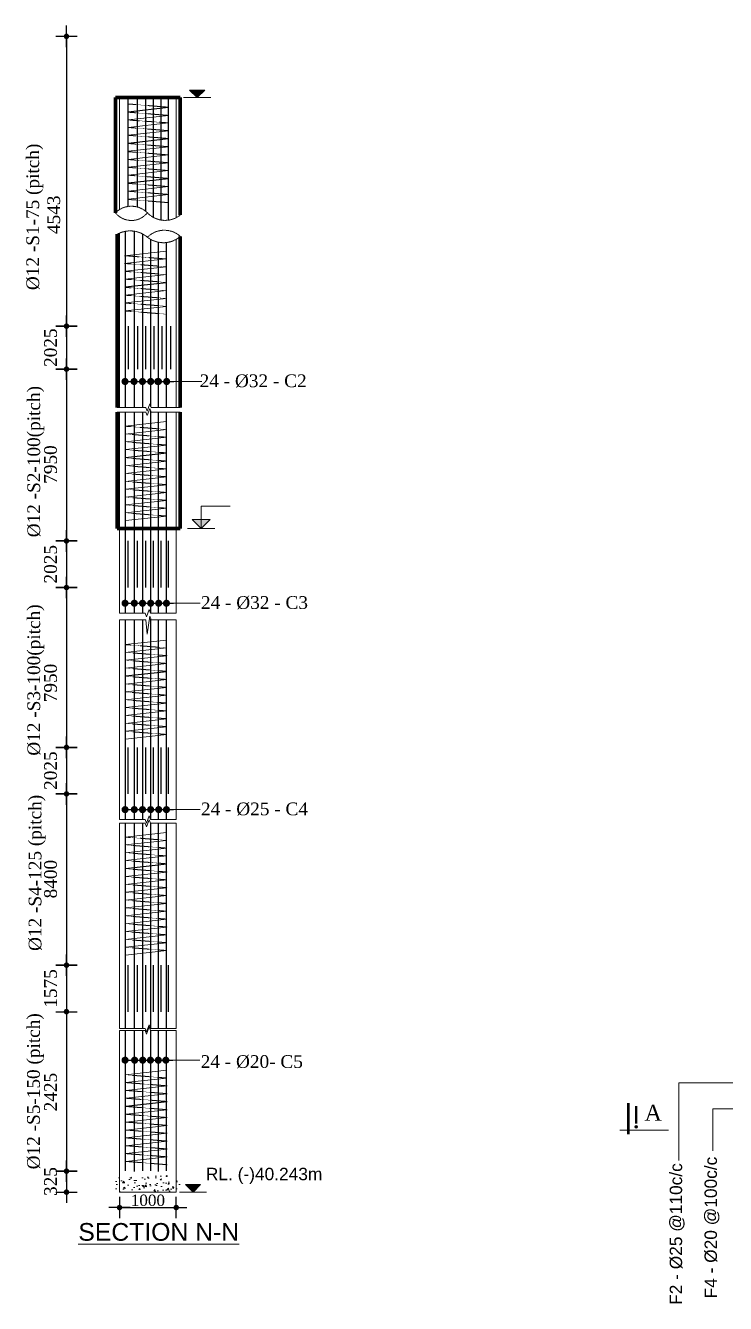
# Model space of a CAD drawing. Header units: millimetres. Extents: x -571543 to 35267, y -84886 to 197746.
# Drawn here: x -412057 to -402181, y 62908 to 80956 of the extents above; entities that cross this region are included whole.
import ezdxf

# ---------------------------------------------------------------- set-up
doc = ezdxf.new("R2010")
doc.units = ezdxf.units.MM
doc.header["$PDMODE"] = 2
doc.linetypes.add('DASHED', pattern=[0.75, 0.5, -0.25])
doc.linetypes.add('DASHEDX2', pattern=[38.1, 25.4, -12.7])
doc.layers.get('Defpoints').update_dxf_attribs({"lineweight": 13})
for name, color, linetype, lineweight in [('Binder', 136, 'Continuous', 15), ('dim', 96, 'Continuous', 25), ('Dimision', 96, 'Continuous', 18), ('hatch', 65, 'Continuous', 15), ('Hatching', 65, 'Continuous', 20), ('Pile', 11, 'Continuous', 15), ('Reinf.', 12, 'Continuous', 30), ('Text', 7, 'Continuous', 15)]:
    doc.layers.add(name, color=color, linetype=linetype, lineweight=lineweight)
doc.styles.add('ROMANS', font='arial.ttf', dxfattribs={"height": 200})
doc.styles.get("Standard").update_dxf_attribs({"font": 'times.ttf'})
doc.dimstyles.new('ISO-25', dxfattribs={"dimtxt": 175, "dimasz": 100, "dimexe": 65, "dimexo": 115.625, "dimgap": 40, "dimtad": 1, "dimtoh": 1, "dimdec": 0, "dimtxsty": 'Standard', "dimblk": 'DOT', "dimcen": 300, "dimclrd": 256, "dimclre": 256, "dimclrt": 256, "dimadec": 0, "dimazin": 0, "dimtfac": 1, "dimtdec": 0, "dimtix": 1, "dimtmove": 0, "dimatfit": 3, "dimldrblk": 'DOT', "dimfxl": 75, "dimlwd": -1, "dimarcsym": 0})
doc.dimstyles.new('ISO-70', dxfattribs={"dimscale": 0, "dimtxt": 70, "dimasz": 0.75, "dimexe": 35, "dimexo": 35, "dimgap": 20, "dimtad": 1, "dimdec": 0, "dimlfac": -1, "dimzin": 1, "dimdsep": 46, "dimtxsty": 'Standard', "dimblk": 'DIM', "dimcen": 60, "dimclrd": 256, "dimclre": 256, "dimclrt": 256, "dimadec": 0, "dimazin": 0, "dimtfac": 1, "dimtdec": 0, "dimtix": 1, "dimtofl": 0, "dimtmove": 0, "dimatfit": 3, "dimldrblk": 'DOT', "dimfxl": 35, "dimfxlon": 1, "dimtolj": 1, "dimlwd": -1, "dimarcsym": 0})

# ---------------------------------------------------------------- blocks, each defined once
blk = doc.blocks.new('_Dot')
at = {"color": 0, "linetype": 'ByBlock', "lineweight": -2}
blk.add_line((-0.5, 0), (-1, 0), dxfattribs=at)
at = {"color": 0, "linetype": 'ByBlock', "const_width": 0.5}
blk.add_lwpolyline([(-0.25, 0, 1), (0.25, 0, 1)], format="xyb", close=True, dxfattribs=at)
blk = doc.blocks.new('DIM')
at = {"layer": 'dim'}
for p, q in [((-101, 0), (101, 0)), ((0, -101), (0, 101))]:
    blk.add_line(p, q, dxfattribs=at)
at = {"layer": 'dim', "const_width": 25.4}
blk.add_lwpolyline([(-13, 0, 1), (13, 0, 1)], format="xyb", close=True, dxfattribs=at)
blk = doc.blocks.new('*D248')
at = {"layer": 'Defpoints', "color": 0, "ltscale": 30, "transparency": 16777216}
for p in [(-411328, 80804), (-411480, 76711), (-409986, 76711)]:
    blk.add_point(p, dxfattribs=at)
at = {"layer": 'dim', "lineweight": -2, "ltscale": 30, "transparency": 16777216}
for p, q in [((-411445, 80804), (-411515, 80804)), ((-411445, 76711), (-411515, 76711))]:
    blk.add_line(p, q, dxfattribs=at)
at = {"layer": 'dim', "ltscale": 30, "transparency": 16777216}
blk.add_line((-411480, 80803), (-411480, 76712), dxfattribs=at)
at = {"layer": 'dim', "ltscale": 30, "transparency": 16777216, "xscale": 1.5, "yscale": 1.5, "zscale": 1.5}
for p, rotation in [((-411480, 80804), 90), ((-411480, 76711), 270)]:
    blk.add_blockref('DIM', p, dxfattribs=dict(at, rotation=rotation))
at = {"layer": 'dim', "ltscale": 30, "transparency": 16777216, "insert": (-411659, 78284), "char_height": 160, "attachment_point": 5, "rotation": 90}
blk.add_mtext('\\A1;{\\H1.125x;4543}', dxfattribs=at)
blk = doc.blocks.new('*D249')
at = {"layer": 'Defpoints', "color": 0, "ltscale": 30, "transparency": 16777216}
for p in [(-409986, 76711), (-411480, 76104), (-409958, 76104)]:
    blk.add_point(p, dxfattribs=at)
at = {"layer": 'dim', "lineweight": -2, "ltscale": 30, "transparency": 16777216}
for p, q in [((-411445, 76711), (-411515, 76711)), ((-411445, 76104), (-411515, 76104))]:
    blk.add_line(p, q, dxfattribs=at)
at = {"layer": 'dim', "ltscale": 30, "transparency": 16777216}
blk.add_line((-411480, 76709), (-411480, 76105), dxfattribs=at)
at = {"layer": 'dim', "ltscale": 30, "transparency": 16777216, "xscale": 1.5, "yscale": 1.5, "zscale": 1.5}
for p, rotation in [((-411480, 76711), 90), ((-411480, 76104), 270)]:
    blk.add_blockref('DIM', p, dxfattribs=dict(at, rotation=rotation))
at = {"layer": 'dim', "ltscale": 30, "transparency": 16777216, "insert": (-411704, 76407), "char_height": 160, "attachment_point": 5, "rotation": 90}
blk.add_mtext('\\A1;{\\H1.125x;2025}', dxfattribs=at)
blk = doc.blocks.new('*D250')
at = {"layer": 'Defpoints', "color": 0, "ltscale": 30, "transparency": 16777216}
for p in [(-411438, 76104), (-411480, 73677), (-409958, 73677)]:
    blk.add_point(p, dxfattribs=at)
at = {"layer": 'dim', "lineweight": -2, "ltscale": 30, "transparency": 16777216}
for p, q in [((-411473, 76104), (-411515, 76104)), ((-411445, 73677), (-411515, 73677))]:
    blk.add_line(p, q, dxfattribs=at)
at = {"layer": 'dim', "ltscale": 30, "transparency": 16777216}
blk.add_line((-411480, 76102), (-411480, 73678), dxfattribs=at)
at = {"layer": 'dim', "ltscale": 30, "transparency": 16777216, "xscale": 1.5, "yscale": 1.5, "zscale": 1.5}
for p, rotation in [((-411480, 76104), 90), ((-411480, 73677), 270)]:
    blk.add_blockref('DIM', p, dxfattribs=dict(at, rotation=rotation))
at = {"layer": 'dim', "ltscale": 30, "transparency": 16777216, "insert": (-411704, 74756), "char_height": 160, "attachment_point": 5, "rotation": 90}
blk.add_mtext('\\A1;{\\H1.125x;7950}', dxfattribs=at)
blk = doc.blocks.new('*D251')
at = {"layer": 'Defpoints', "color": 0, "ltscale": 30, "transparency": 16777216}
for p in [(-411452, 73677), (-411480, 73019), (-409958, 73019)]:
    blk.add_point(p, dxfattribs=at)
at = {"layer": 'dim', "lineweight": -2, "ltscale": 30, "transparency": 16777216}
for p, q in [((-411480, 73677), (-411515, 73677)), ((-411445, 73019), (-411515, 73019))]:
    blk.add_line(p, q, dxfattribs=at)
at = {"layer": 'dim', "ltscale": 30, "transparency": 16777216}
blk.add_line((-411480, 73675), (-411480, 73021), dxfattribs=at)
at = {"layer": 'dim', "ltscale": 30, "transparency": 16777216, "xscale": 1.5, "yscale": 1.5, "zscale": 1.5}
for p, rotation in [((-411480, 73677), 90), ((-411480, 73019), 270)]:
    blk.add_blockref('DIM', p, dxfattribs=dict(at, rotation=rotation))
at = {"layer": 'dim', "ltscale": 30, "transparency": 16777216, "insert": (-411704, 73348), "char_height": 160, "attachment_point": 5, "rotation": 90}
blk.add_mtext('\\A1;{\\H1.125x;2025}', dxfattribs=at)
blk = doc.blocks.new('*D259')
at = {"layer": 'Defpoints', "color": 0, "ltscale": 30, "transparency": 16777216}
for p in [(-410731, 64679), (-409931, 64679), (-409931, 64262)]:
    blk.add_point(p, dxfattribs=at)
at = {"layer": 'dim', "lineweight": -2, "ltscale": 30, "transparency": 16777216}
for p, q in [((-410731, 64297), (-410731, 64227)), ((-409931, 64297), (-409931, 64227))]:
    blk.add_line(p, q, dxfattribs=at)
at = {"layer": 'dim', "ltscale": 30, "transparency": 16777216}
blk.add_line((-410730, 64262), (-409933, 64262), dxfattribs=at)
at = {"layer": 'dim', "ltscale": 30, "transparency": 16777216, "xscale": 1.5, "yscale": 1.5, "zscale": 1.5, "rotation": 180}
blk.add_blockref('DIM', (-410731, 64262), dxfattribs=at)
at = {"layer": 'dim', "ltscale": 30, "transparency": 16777216, "xscale": 1.5, "yscale": 1.5, "zscale": 1.5}
blk.add_blockref('DIM', (-409931, 64262), dxfattribs=at)
at = {"layer": 'dim', "ltscale": 30, "transparency": 16777216, "insert": (-410331, 64364), "char_height": 160, "attachment_point": 5}
blk.add_mtext('\\A1;1000', dxfattribs=at)
blk = doc.blocks.new('*D260')
at = {"layer": 'Defpoints', "color": 0, "ltscale": 30, "transparency": 16777216}
for p in [(-411455, 70104), (-411480, 67686), (-409958, 67686)]:
    blk.add_point(p, dxfattribs=at)
at = {"layer": 'dim', "lineweight": -2, "ltscale": 30, "transparency": 16777216}
for p, q in [((-411480, 70104), (-411515, 70104)), ((-411445, 67686), (-411515, 67686))]:
    blk.add_line(p, q, dxfattribs=at)
at = {"layer": 'dim', "ltscale": 30, "transparency": 16777216}
blk.add_line((-411480, 70103), (-411480, 67687), dxfattribs=at)
at = {"layer": 'dim', "ltscale": 30, "transparency": 16777216, "xscale": 1.5, "yscale": 1.5, "zscale": 1.5}
for p, rotation in [((-411480, 70104), 90), ((-411480, 67686), 270)]:
    blk.add_blockref('DIM', p, dxfattribs=dict(at, rotation=rotation))
at = {"layer": 'dim', "ltscale": 30, "transparency": 16777216, "insert": (-411704, 68901), "char_height": 160, "attachment_point": 5, "rotation": 90}
blk.add_mtext('\\A1;{\\H1.125x;8400}', dxfattribs=at)
blk = doc.blocks.new('*D261')
at = {"layer": 'Defpoints', "color": 0, "ltscale": 30, "transparency": 16777216}
for p in [(-409958, 67686), (-411480, 67029), (-409958, 67029)]:
    blk.add_point(p, dxfattribs=at)
at = {"layer": 'dim', "lineweight": -2, "ltscale": 30, "transparency": 16777216}
for p, q in [((-411445, 67686), (-411515, 67686)), ((-411445, 67029), (-411515, 67029))]:
    blk.add_line(p, q, dxfattribs=at)
at = {"layer": 'dim', "ltscale": 30, "transparency": 16777216}
blk.add_line((-411480, 67684), (-411480, 67030), dxfattribs=at)
at = {"layer": 'dim', "ltscale": 30, "transparency": 16777216, "xscale": 1.5, "yscale": 1.5, "zscale": 1.5}
for p, rotation in [((-411480, 67686), 90), ((-411480, 67029), 270)]:
    blk.add_blockref('DIM', p, dxfattribs=dict(at, rotation=rotation))
at = {"layer": 'dim', "ltscale": 30, "transparency": 16777216, "insert": (-411704, 67357), "char_height": 160, "attachment_point": 5, "rotation": 90}
blk.add_mtext('\\A1;{\\H1.125x;1575}', dxfattribs=at)
blk = doc.blocks.new('*D262')
at = {"layer": 'Defpoints', "color": 0, "ltscale": 30, "transparency": 16777216}
for p in [(-411455, 67686), (-411480, 64776), (-410611, 64776)]:
    blk.add_point(p, dxfattribs=at)
at = {"layer": 'dim', "lineweight": -2, "ltscale": 30, "transparency": 16777216}
for p, q in [((-411480, 67686), (-411515, 67686)), ((-411445, 64776), (-411515, 64776))]:
    blk.add_line(p, q, dxfattribs=at)
at = {"layer": 'dim', "ltscale": 30, "transparency": 16777216}
blk.add_line((-411480, 67684), (-411480, 64778), dxfattribs=at)
at = {"layer": 'dim', "ltscale": 30, "transparency": 16777216, "xscale": 1.5, "yscale": 1.5, "zscale": 1.5}
for p, rotation in [((-411480, 67686), 90), ((-411480, 64776), 270)]:
    blk.add_blockref('DIM', p, dxfattribs=dict(at, rotation=rotation))
at = {"layer": 'dim', "ltscale": 30, "transparency": 16777216, "insert": (-411704, 65893), "char_height": 160, "attachment_point": 5, "rotation": 90}
blk.add_mtext('\\A1;{\\H1.125x;2425}', dxfattribs=at)
blk = doc.blocks.new('*D263')
at = {"layer": 'Defpoints', "color": 0, "ltscale": 30, "transparency": 16777216}
for p in [(-410611, 64776), (-411480, 64480), (-409986, 64480)]:
    blk.add_point(p, dxfattribs=at)
at = {"layer": 'dim', "lineweight": -2, "ltscale": 30, "transparency": 16777216}
for p, q in [((-411445, 64776), (-411515, 64776)), ((-411445, 64480), (-411515, 64480))]:
    blk.add_line(p, q, dxfattribs=at)
at = {"layer": 'dim', "ltscale": 30, "transparency": 16777216}
blk.add_line((-411480, 64775), (-411480, 64482), dxfattribs=at)
at = {"layer": 'dim', "ltscale": 30, "transparency": 16777216, "xscale": 1.5, "yscale": 1.5, "zscale": 1.5}
for p, rotation in [((-411480, 64776), 90), ((-411480, 64480), 270)]:
    blk.add_blockref('DIM', p, dxfattribs=dict(at, rotation=rotation))
at = {"layer": 'dim', "ltscale": 30, "transparency": 16777216, "insert": (-411704, 64630), "char_height": 160, "attachment_point": 5, "rotation": 90}
blk.add_mtext('\\A1;{\\H1.125x;325}', dxfattribs=at)
blk = doc.blocks.new('*D240')
at = {"layer": 'Defpoints', "color": 0, "ltscale": 30, "transparency": 16777216}
for p in [(-411438, 73019), (-411480, 70762), (-409958, 70762)]:
    blk.add_point(p, dxfattribs=at)
at = {"layer": 'dim', "lineweight": -2, "ltscale": 30, "transparency": 16777216}
for p, q in [((-411473, 73019), (-411515, 73019)), ((-411445, 70762), (-411515, 70762))]:
    blk.add_line(p, q, dxfattribs=at)
at = {"layer": 'dim', "ltscale": 30, "transparency": 16777216}
blk.add_line((-411480, 73018), (-411480, 70763), dxfattribs=at)
at = {"layer": 'dim', "ltscale": 30, "transparency": 16777216, "xscale": 1.5, "yscale": 1.5, "zscale": 1.5}
for p, rotation in [((-411480, 73019), 90), ((-411480, 70762), 270)]:
    blk.add_blockref('DIM', p, dxfattribs=dict(at, rotation=rotation))
at = {"layer": 'dim', "ltscale": 30, "transparency": 16777216, "insert": (-411704, 71671), "char_height": 160, "attachment_point": 5, "rotation": 90}
blk.add_mtext('\\A1;{\\H1.125x;7950}', dxfattribs=at)
blk = doc.blocks.new('*D241')
at = {"layer": 'Defpoints', "color": 0, "ltscale": 30, "transparency": 16777216}
for p in [(-411452, 70762), (-411480, 70104), (-409958, 70104)]:
    blk.add_point(p, dxfattribs=at)
at = {"layer": 'dim', "lineweight": -2, "ltscale": 30, "transparency": 16777216}
for p, q in [((-411480, 70762), (-411515, 70762)), ((-411445, 70104), (-411515, 70104))]:
    blk.add_line(p, q, dxfattribs=at)
at = {"layer": 'dim', "ltscale": 30, "transparency": 16777216}
blk.add_line((-411480, 70760), (-411480, 70106), dxfattribs=at)
at = {"layer": 'dim', "ltscale": 30, "transparency": 16777216, "xscale": 1.5, "yscale": 1.5, "zscale": 1.5}
for p, rotation in [((-411480, 70762), 90), ((-411480, 70104), 270)]:
    blk.add_blockref('DIM', p, dxfattribs=dict(at, rotation=rotation))
at = {"layer": 'dim', "ltscale": 30, "transparency": 16777216, "insert": (-411704, 70433), "char_height": 160, "attachment_point": 5, "rotation": 90}
blk.add_mtext('\\A1;{\\H1.125x;2025}', dxfattribs=at)

msp = doc.modelspace()

# ---------------------------------------------------------------- hatches: boundary and pattern name
at = {"layer": 'Dimision', "ltscale": 5}
for points in [[(-409741.9, 80046), (-409529.7, 80046), (-409635.8, 79940)], [(-409799.9, 64588), (-409587.8, 64588), (-409693.8, 64481.9)]]:
    msp.add_hatch(color=256, dxfattribs=at).paths.add_polyline_path(points)
at = {"layer": 'Dimision', "ltscale": 3}
msp.add_hatch(color=256, dxfattribs=at).paths.add_polyline_path([(-409704.4, 73981.4), (-409578.2, 73855.3), (-409452.1, 73981.4)])
at = {"layer": 'hatch', "ltscale": 30}
h = msp.add_hatch(dxfattribs=at)
h.set_pattern_fill('AR-CONC', color=256, scale=29.508197, style=0)
h.set_pattern_definition([(50, (-402720.81, 142236.76), (211.65055, -18.51702), [22.13115, -243.4426]), (355, (-402720.8, 142236.76), (-40.943, 221.95833), [17.7049, -194.7541]), (100.4514, (-402703.17, 142235.21), (170.7077, 203.4412), [18.8086, -206.8944]), (46.1842, (-402720.8, 142295.77), (314.9236, -48.8417), [33.1967, -365.164]), (96.6356, (-402694.57, 142291.7), (275.8021, 287.4446), [28.2129, -310.3415]), (351.1842, (-402720.8, 142295.77), (275.8019, 287.4448), [26.5574, -292.1311]), (21, (-402691.3, 142281.02), (176.1365, -118.80557), [22.13115, -243.4426]), (326, (-402691.3, 142281.02), (71.79797, 213.9787), [17.7049, -194.7541]), (71.4514, (-402676.62, 142271.12), (247.93455, 95.17293), [18.8086, -206.8944]), (37.5, (-402720.81, 142236.76), (3.588154, 98.23097), [0, -192.39344, 0, -197.70492, 0, -195.4918]), (7.5, (-402720.81, 142236.76), (77.62708, 116.38378), [0, -112.72131, 0, -187.96721, 0, -74.5082]), (327.5, (-402786.61, 142236.76), (157.521375, -6.655536), [0, -73.7705, 0, -230.16393, 0, -305.40984]), (317.5, (-402816.12, 142236.76), (172.08772, 29.53918), [0, -95.90164, 0, -152.85246, 0, -216.88525])])
h.paths.add_polyline_path([(-409881.4, 64717.6), (-410781.4, 64701.4), (-410781.4, 64480.1), (-409881.4, 64480.1)])
at = {"layer": 'Text'}
msp.add_hatch(color=256, dxfattribs=at).paths.add_polyline_path([(-403440.7, 65419.6, 1), (-403440.7, 65383.7, 1)])

# ---------------------------------------------------------------- linework, layer by layer
at = {"layer": 'Binder', "linetype": 'DASHEDX2', "ltscale": 0.007}
for p, q in [((-410038.3, 79802.5), (-410610.1, 79849.1)), ((-410038.3, 79686.7), (-410610.1, 79733.3)), ((-410038.3, 79581.7), (-410610.1, 79622.7)), ((-410038.3, 79471.1), (-410610.1, 79517.7)), ((-410038.3, 79360.4), (-410610.1, 79407)), ((-410038.3, 79244.7), (-410610.1, 79291.3)), ((-410038.3, 79128.9), (-410610.1, 79175.5)), ((-410038.3, 79018.3), (-410610.1, 79064.9)), ((-410038.3, 78907.6), (-410610.1, 78954.2)), ((-410038.3, 78796.9), (-410610.1, 78843.6)), ((-410038.3, 78681.2), (-410610.1, 78727.8)), ((-410038.3, 78570.5), (-410610.1, 78617.1)), ((-410038.3, 78454.8), (-410610.1, 78501.4)), ((-410075.1, 77659.7), (-410659.6, 77706.3)), ((-410069.2, 77549.7), (-410653.7, 77596.3)), ((-410069.2, 77439), (-410653.7, 77485.6)), ((-410069.2, 77328.4), (-410653.7, 77375)), ((-410069.2, 77212.6), (-410653.7, 77259.2)), ((-410069.2, 77102), (-410653.7, 77148.6)), ((-410069.2, 76991.3), (-410653.7, 77037.9)), ((-410069.2, 76879.7), (-410653.7, 76926.3)), ((-410069.2, 75251.5), (-410653.7, 75298.2)), ((-410063.3, 75141.5), (-410647.9, 75188.2)), ((-410063.3, 75030.9), (-410647.9, 75077.5)), ((-410063.3, 74920.2), (-410647.9, 74966.8)), ((-410063.3, 74804.5), (-410647.9, 74851.1)), ((-410063.3, 74693.8), (-410647.9, 74740.4)), ((-410063.3, 74583.2), (-410647.9, 74629.8)), ((-410063.3, 74471.5), (-410647.9, 74518.1)), ((-410063.3, 74360.9), (-410647.9, 74407.5)), ((-410063.3, 74250.2), (-410647.9, 74296.8)), ((-410063.3, 74138.6), (-410647.9, 74185.2)), ((-410063.3, 74027.9), (-410647.9, 74074.5)), ((-410069.2, 72166.9), (-410653.7, 72213.6)), ((-410063.3, 72056.9), (-410647.9, 72103.5)), ((-410063.3, 71946.3), (-410647.9, 71992.9)), ((-410063.3, 71835.6), (-410647.9, 71882.2)), ((-410063.3, 71719.9), (-410647.9, 71766.5)), ((-410063.3, 71609.2), (-410647.9, 71655.8)), ((-410063.3, 71498.5), (-410647.9, 71545.2)), ((-410063.3, 71386.9), (-410647.9, 71433.5)), ((-410063.3, 71276.2), (-410647.9, 71322.9)), ((-410063.3, 71165.6), (-410647.9, 71212.2)), ((-410063.3, 71053.9), (-410647.9, 71100.6)), ((-410063.3, 70943.3), (-410647.9, 70989.9)), ((-410069.2, 69448.4), (-410653.7, 69495.1)), ((-410063.3, 69338.4), (-410647.9, 69385)), ((-410063.3, 69227.8), (-410647.9, 69274.4)), ((-410063.3, 69117.1), (-410647.9, 69163.7)), ((-410063.3, 69001.4), (-410647.9, 69048)), ((-410063.3, 68890.7), (-410647.9, 68937.3)), ((-410063.3, 68780.1), (-410647.9, 68826.7)), ((-410063.3, 68668.4), (-410647.9, 68715)), ((-410063.3, 68557.8), (-410647.9, 68604.4)), ((-410063.3, 68447.1), (-410647.9, 68493.7)), ((-410063.3, 68335.5), (-410647.9, 68382.1)), ((-410063.3, 68224.8), (-410647.9, 68271.4)), ((-410063.3, 68114.1), (-410647.9, 68160.8)), ((-410063.3, 68002.5), (-410647.9, 68049.1)), ((-410063.3, 67891.8), (-410647.9, 67938.5)), ((-410063.3, 66091.2), (-410647.9, 66137.8)), ((-410057.4, 65981.2), (-410642, 66027.8)), ((-410057.4, 65870.5), (-410642, 65917.1)), ((-410057.4, 65759.8), (-410642, 65806.5)), ((-410057.4, 65644.1), (-410642, 65690.7)), ((-410057.4, 65533.4), (-410642, 65580)), ((-410057.4, 65422.8), (-410642, 65469.4)), ((-410057.4, 65311.1), (-410642, 65357.7)), ((-410057.4, 65200.5), (-410642, 65247.1)), ((-410057.4, 65089.8), (-410642, 65136.4)), ((-410057.4, 64978.2), (-410642, 65024.8)), ((-410057.4, 64867.5), (-410642, 64914.1))]:
    msp.add_line(p, q, dxfattribs=at)
at = {"layer": 'Binder', "ltscale": 5}
for p, q in [((-410610.1, 79738.4), (-410038.3, 79802.5)), ((-410610.1, 79622.7), (-410038.3, 79686.7)), ((-410610.1, 79517.7), (-410038.3, 79581.7)), ((-410610.1, 79407), (-410038.3, 79471.1)), ((-410610.1, 79296.4), (-410038.3, 79360.4)), ((-410610.1, 79180.6), (-410038.3, 79244.7)), ((-410610.1, 79064.9), (-410038.3, 79128.9)), ((-410610.1, 78954.2), (-410038.3, 79018.3)), ((-410610.1, 78843.6), (-410038.3, 78907.6)), ((-410610.1, 78732.9), (-410038.3, 78796.9)), ((-410610.1, 78617.1), (-410038.3, 78681.2)), ((-410610.1, 78506.5), (-410038.3, 78570.5)), ((-410659.6, 77706.3), (-410075.1, 77770.4)), ((-410659.6, 77595.7), (-410075.1, 77659.7)), ((-410653.7, 77485.6), (-410069.2, 77549.7)), ((-410653.7, 77375), (-410069.2, 77439)), ((-410653.7, 77264.3), (-410069.2, 77328.4)), ((-410653.7, 77148.6), (-410069.2, 77212.6)), ((-410653.7, 77037.9), (-410069.2, 77102)), ((-410653.7, 76926.3), (-410069.2, 76990.3)), ((-410653.7, 75298.2), (-410069.2, 75362.2)), ((-410653.7, 75187.5), (-410069.2, 75251.5)), ((-410647.9, 75077.5), (-410063.3, 75141.5)), ((-410647.9, 74966.8), (-410063.3, 75030.9)), ((-410647.9, 74856.2), (-410063.3, 74920.2)), ((-410647.9, 74740.4), (-410063.3, 74804.5)), ((-410647.9, 74629.8), (-410063.3, 74693.8)), ((-410647.9, 74518.1), (-410063.3, 74582.2)), ((-410647.9, 74407.5), (-410063.3, 74471.5)), ((-410647.9, 74296.8), (-410063.3, 74360.9)), ((-410647.9, 74185.2), (-410063.3, 74249.2)), ((-410647.9, 74074.5), (-410063.3, 74138.6)), ((-410647.9, 73963.9), (-410063.3, 74027.9)), ((-410653.7, 72213.6), (-410069.2, 72277.6)), ((-410653.7, 72102.9), (-410069.2, 72166.9)), ((-410647.9, 71992.9), (-410063.3, 72056.9)), ((-410647.9, 71882.2), (-410063.3, 71946.3)), ((-410647.9, 71771.6), (-410063.3, 71835.6)), ((-410647.9, 71655.8), (-410063.3, 71719.9)), ((-410647.9, 71545.2), (-410063.3, 71609.2)), ((-410647.9, 71433.5), (-410063.3, 71497.6)), ((-410647.9, 71322.9), (-410063.3, 71386.9)), ((-410647.9, 71212.2), (-410063.3, 71276.2)), ((-410647.9, 71100.6), (-410063.3, 71164.6)), ((-410647.9, 70989.9), (-410063.3, 71053.9)), ((-410647.9, 70879.2), (-410063.3, 70943.3)), ((-410653.7, 69495.1), (-410069.2, 69559.1)), ((-410653.7, 69384.4), (-410069.2, 69448.4)), ((-410647.9, 69274.4), (-410063.3, 69338.4)), ((-410647.9, 69163.7), (-410063.3, 69227.8)), ((-410647.9, 69053.1), (-410063.3, 69117.1)), ((-410647.9, 68937.3), (-410063.3, 69001.4)), ((-410647.9, 68826.7), (-410063.3, 68890.7)), ((-410647.9, 68715), (-410063.3, 68779.1)), ((-410647.9, 68604.4), (-410063.3, 68668.4)), ((-410647.9, 68493.7), (-410063.3, 68557.8)), ((-410647.9, 68382.1), (-410063.3, 68446.1)), ((-410647.9, 68271.4), (-410063.3, 68335.5)), ((-410647.9, 68160.8), (-410063.3, 68224.8)), ((-410647.9, 68049.1), (-410063.3, 68113.2)), ((-410647.9, 67938.5), (-410063.3, 68002.5)), ((-410647.9, 67827.8), (-410063.3, 67891.8)), ((-410647.9, 66137.8), (-410063.3, 66201.8)), ((-410647.9, 66027.1), (-410063.3, 66091.2)), ((-410642, 65917.1), (-410057.4, 65981.2)), ((-410642, 65806.5), (-410057.4, 65870.5)), ((-410642, 65695.8), (-410057.4, 65759.8)), ((-410642, 65580), (-410057.4, 65644.1)), ((-410642, 65469.4), (-410057.4, 65533.4)), ((-410642, 65357.7), (-410057.4, 65421.8)), ((-410642, 65247.1), (-410057.4, 65311.1)), ((-410642, 65136.4), (-410057.4, 65200.5)), ((-410642, 65024.8), (-410057.4, 65088.8)), ((-410642, 64914.1), (-410057.4, 64978.2))]:
    msp.add_line(p, q, dxfattribs=at)
at = {"layer": 'Dimision', "ltscale": 3}
for p, q in [((-409827.6, 79940), (-409444.1, 79940)), ((-409578.2, 74168.7), (-409171.5, 74168.7)), ((-409578.2, 73855.3), (-409578.2, 74168.7)), ((-409770, 73855.3), (-409386.5, 73855.3)), ((-409885.6, 64481.9), (-409502.1, 64481.9))]:
    msp.add_line(p, q, dxfattribs=at)
at = {"layer": 'Dimision', "ltscale": 5}
for points in [[(-409741.9, 80046), (-409529.7, 80046), (-409635.8, 79940)], [(-409799.9, 64588), (-409587.8, 64588), (-409693.8, 64481.9)]]:
    msp.add_lwpolyline(points, close=True, dxfattribs=at)
at = {"layer": 'Dimision', "ltscale": 3}
msp.add_lwpolyline([(-409452.1, 73981.4), (-409704.4, 73981.4), (-409578.2, 73855.3)], close=True, dxfattribs=at)
at = {"layer": 'hatch', "lineweight": 80, "ltscale": 3}
for p, q in [((-410789.4, 79938.1), (-410789.4, 79214.7)), ((-409873.3, 79938.1), (-410789.4, 79938.1)), ((-409873.3, 79938.1), (-409873.3, 79214.7)), ((-410789.4, 79214.7), (-410789.4, 78312.4)), ((-409873.3, 79214.7), (-409873.3, 78281.2)), ((-410765.1, 78009), (-410765.1, 75562.4)), ((-409873.3, 77978.7), (-409873.3, 75562.4)), ((-410765.1, 75497.4), (-410765.1, 73855.3)), ((-409873.3, 75497.4), (-409873.3, 73855.3)), ((-410765.1, 73855.3), (-409873.3, 73855.3))]:
    msp.add_line(p, q, dxfattribs=at)
at = {"layer": 'hatch', "ltscale": 3}
msp.add_line((-410731.4, 79938.1), (-409931.4, 79938.1), dxfattribs=at)
msp.add_line((-410731.4, 79938.1), (-409931.4, 79938.1), dxfattribs=at)
at = {"layer": 'Hatching', "ltscale": 3}
for p, q in [((-409931.4, 79938.1), (-409931.4, 79214.7)), ((-409931.4, 79214.7), (-409931.4, 78243.3)), ((-410522.9, 78212), (-410522.9, 78211.9)), ((-409931.4, 76752.3), (-409931.4, 76414.4)), ((-410731.4, 69689.4), (-410731.4, 67870.2)), ((-409931.4, 69689.4), (-409931.4, 67870.2)), ((-410731.4, 66762.9), (-410731.4, 65152.4)), ((-409931.4, 66762.9), (-409931.4, 65154.4)), ((-409931.4, 65154.4), (-409931.4, 64480.1)), ((-410731.4, 65152.4), (-410731.4, 64480.1)), ((-410731.4, 64480.1), (-409931.4, 64480.1))]:
    msp.add_line(p, q, dxfattribs=at)
for points in [[(-410731.4, 78353), (-410731.4, 79938.1)], [(-409931.4, 78243.3), (-409931.4, 78320.2)], [(-410731.4, 78025.5), (-410731.4, 75562.4)], [(-410731.4, 77950.5), (-410731.4, 78023.8)], [(-409931.4, 75562.4), (-409931.4, 77937.6)], [(-410765.1, 75562.4), (-410360.2, 75562.4), (-410341.8, 75511.7), (-410304.9, 75613.1), (-410286.5, 75562.4), (-409873.3, 75562.4)], [(-410765.1, 75497.4), (-410360.2, 75497.4), (-410341.8, 75446.7), (-410304.9, 75548.1), (-410286.5, 75497.4), (-409873.3, 75497.4)], [(-410731.4, 75497.4), (-410731.4, 73855.3)], [(-409931.4, 73855.3), (-409931.4, 75497.4)], [(-410731.4, 73855.3), (-410731.4, 72657.5)], [(-409931.4, 72657.5), (-409931.4, 73855.3)], [(-410731.4, 72657.5), (-410368.3, 72657.5), (-410349.8, 72606.9), (-410312.9, 72708.2), (-410294.5, 72657.5), (-409931.4, 72657.5)], [(-410731.4, 72562.8), (-410360.2, 72562.8), (-410341.8, 72362.1), (-410304.9, 72613.5), (-410286.5, 72562.8), (-409931.4, 72562.8)], [(-410731.4, 72562.8), (-410731.4, 70770.6)], [(-409931.4, 70770.6), (-409931.4, 72562.8)], [(-410731.4, 70770.6), (-410731.4, 69742.8)], [(-409931.4, 69742.8), (-409931.4, 70770.6)], [(-410731.4, 69742.8), (-410368.3, 69742.8), (-410349.8, 69692.2), (-410312.9, 69793.5), (-410294.5, 69742.8), (-409931.4, 69742.8)], [(-410731.4, 69689.4), (-410368.3, 69689.4), (-410349.8, 69638.7), (-410312.9, 69740), (-410294.5, 69689.4), (-409931.4, 69689.4)], [(-410731.4, 69689.4), (-410731.4, 67870.2)], [(-410731.4, 69689.4), (-410731.4, 67870.2)], [(-409931.4, 67870.2), (-409931.4, 69689.4)], [(-409931.4, 67870.2), (-409931.4, 69689.4)], [(-410731.4, 67870.2), (-410731.4, 66792.6)], [(-409931.4, 66792.6), (-409931.4, 67870.2)], [(-410731.4, 66792.6), (-410368.3, 66792.6), (-410349.8, 66741.9), (-410312.9, 66843.3), (-410294.5, 66792.6), (-409931.4, 66792.6)], [(-410731.4, 66762.9), (-410368.3, 66762.9), (-410349.8, 66712.2), (-410312.9, 66813.5), (-410294.5, 66762.9), (-409931.4, 66762.9)]]:
    msp.add_lwpolyline(points, dxfattribs=at)
at = {"layer": 'Pile', "linetype": 'DASHED', "ltscale": 5}
for points in [[(-409873.3, 78281.2, -0.3921975), (-410338, 78312.4, 0.4073852), (-410789.4, 78312.4, 0.4820516), (-410338, 78312.4)], [(-410765.1, 78009, -0.310821), (-410338, 77966.7, 0.3574674), (-409873.3, 77978.7, 0.3980758), (-410338, 77966.7)]]:
    msp.add_lwpolyline(points, format="xyb", dxfattribs=at)
at = {"layer": 'Reinf.', "ltscale": 5}
for p, q in [((-410610.1, 79738.4), (-410038.3, 79802.5)), ((-410477.6, 78392.6), (-410477.6, 79924.3)), ((-410359, 78331.2), (-410359, 79924.3)), ((-410250.6, 78245.5), (-410250.6, 79924.3)), ((-410146, 78209.7), (-410146, 79924.3)), ((-410610.1, 79296.4), (-410038.3, 79360.4)), ((-410610.1, 78732.9), (-410038.3, 78796.9)), ((-410403.2, 75562.4), (-410403.2, 78011)), ((-410290.6, 75573.9), (-410290.6, 77935.4)), ((-410653.7, 77264.3), (-410069.2, 77328.4)), ((-410602.6, 76103.7), (-410602.6, 76710.9)), ((-410473, 76103.7), (-410473, 76710.9)), ((-410360, 76103.7), (-410360, 76710.9)), ((-410243.7, 76103.7), (-410243.7, 76710.9)), ((-410127.4, 76103.7), (-410127.4, 76710.9)), ((-410007.8, 76103.7), (-410007.8, 76710.9)), ((-410403.2, 73855.3), (-410403.2, 75497.4)), ((-410290.6, 73855.3), (-410290.6, 75508.9)), ((-410647.9, 74856.2), (-410063.3, 74920.2)), ((-410403.2, 72657.5), (-410403.2, 73855.3)), ((-410290.6, 72657.5), (-410290.6, 73855.3)), ((-410290.6, 73654.1), (-410290.6, 73855.3)), ((-410477.6, 73019.1), (-410477.6, 73676.5)), ((-410359, 73019.1), (-410359, 73676.5)), ((-410250.6, 73019.1), (-410250.6, 73676.5)), ((-410146, 73019.1), (-410146, 73676.5)), ((-410403.2, 70770.6), (-410403.2, 72562.8)), ((-410290.6, 70770.6), (-410290.6, 72574.3)), ((-410647.9, 71771.6), (-410063.3, 71835.6)), ((-410477.6, 70104.4), (-410477.6, 70761.8)), ((-410403.2, 69742.8), (-410403.2, 70770.6)), ((-410359, 70104.4), (-410359, 70761.8)), ((-410290.6, 69742.8), (-410290.6, 70770.6)), ((-410290.6, 70739.4), (-410290.6, 70770.6)), ((-410250.6, 70104.4), (-410250.6, 70761.8)), ((-410146, 70104.4), (-410146, 70761.8)), ((-410403.2, 67870.2), (-410403.2, 69689.4)), ((-410290.6, 67870.2), (-410290.6, 69689.4)), ((-410290.6, 67870.2), (-410290.6, 69689.4)), ((-410290.6, 67870.2), (-410290.6, 69689.4)), ((-410647.9, 69053.1), (-410063.3, 69117.1)), ((-410403.2, 66792.6), (-410403.2, 67870.2)), ((-410290.6, 66792.6), (-410290.6, 67870.2)), ((-410290.6, 67663.6), (-410290.6, 67870.2)), ((-410477.6, 67028.5), (-410477.6, 67686)), ((-410359, 67028.5), (-410359, 67686)), ((-410250.6, 67028.5), (-410250.6, 67686)), ((-410146, 67028.5), (-410146, 67686)), ((-410403.2, 64780.3), (-410403.2, 66762.9)), ((-410290.6, 64780.3), (-410290.6, 66762.9)), ((-410642, 65695.8), (-410057.4, 65759.8))]:
    msp.add_line(p, q, dxfattribs=at)
for points in [[(-410610.9, 78400.8), (-410610.9, 79924.3)], [(-410038.3, 78208.7), (-410038.3, 79924.3)], [(-410647.9, 75562.4), (-410647.9, 78050.4)], [(-410519.5, 75562.4), (-410519.5, 78050.8)], [(-410181.6, 75562.4), (-410181.6, 77896)], [(-410069.2, 75562.4), (-410069.2, 77892.1)], [(-410069.2, 76103.9), (-410069.2, 76710.9)], [(-410647.9, 73855.3), (-410647.9, 75497.4)], [(-410519.5, 73855.3), (-410519.5, 75497.4)], [(-410181.6, 73855.3), (-410181.6, 75497.4)], [(-410069.2, 73855.3), (-410069.2, 75497.4)], [(-410647.9, 72657.5), (-410647.9, 73855.3)], [(-410519.5, 72657.5), (-410519.5, 73855.3)], [(-410181.6, 72657.5), (-410181.6, 73855.3)], [(-410069.2, 72657.5), (-410069.2, 73855.3)], [(-410610.9, 73019.1), (-410610.9, 73676.5)], [(-410038.3, 73019.1), (-410038.3, 73676.5)], [(-410647.9, 70770.6), (-410647.9, 72562.8)], [(-410519.5, 70770.6), (-410519.5, 72562.8)], [(-410181.6, 70770.6), (-410181.6, 72562.8)], [(-410069.2, 70770.6), (-410069.2, 72562.8)], [(-410647.9, 69742.8), (-410647.9, 70770.6)], [(-410610.9, 70104.4), (-410610.9, 70761.8)], [(-410519.5, 69742.8), (-410519.5, 70770.6)], [(-410181.6, 69742.8), (-410181.6, 70770.6)], [(-410069.2, 69742.8), (-410069.2, 70770.6)], [(-410038.3, 70104.4), (-410038.3, 70761.8)], [(-410647.9, 67870.2), (-410647.9, 69689.4)], [(-410647.9, 67870.2), (-410647.9, 69689.4)], [(-410519.5, 67870.2), (-410519.5, 69689.4)], [(-410519.5, 67870.2), (-410519.5, 69689.4)], [(-410181.6, 67870.2), (-410181.6, 69689.4)], [(-410069.2, 67870.2), (-410069.2, 69689.4)], [(-410069.2, 67870.2), (-410069.2, 69689.4)], [(-410647.9, 66792.6), (-410647.9, 67870.2)], [(-410519.5, 66792.6), (-410519.5, 67870.2)], [(-410181.6, 66792.6), (-410181.6, 67870.2)], [(-410069.2, 66792.6), (-410069.2, 67870.2)], [(-410610.9, 67028.5), (-410610.9, 67686)], [(-410038.3, 67028.5), (-410038.3, 67686)], [(-410647.9, 64780.3), (-410647.9, 66762.9)], [(-410519.5, 64772), (-410519.5, 66762.9)], [(-410181.6, 64772), (-410181.6, 66762.9)], [(-410069.2, 64780.3), (-410069.2, 66762.9)]]:
    msp.add_lwpolyline(points, dxfattribs=at)
at = {"layer": 'Text'}
msp.add_line((-402985.5, 65353.5), (-403669.6, 65353.5), dxfattribs=at)
at = {"layer": 'Text', "const_width": 35.9}
for points in [[(-403551, 65298.6), (-403551, 65741)], [(-403440.7, 65447.1), (-403440.7, 65696.7)]]:
    msp.add_lwpolyline(points, dxfattribs=at)
at = {"layer": 'Text'}
msp.add_circle((-403440.7, 65401.6), 17.9, dxfattribs=at)

# ---------------------------------------------------------------- texts
at = {"layer": 'dim', "ltscale": 30, "char_height": 180, "attachment_point": 5, "rotation": 90}
for s, insert in [('%%C12 -S1-75 (pitch)', (-411927.3, 78253.9)), ('%%C12 -S2-100(pitch)', (-411912.7, 74797.3)), ('%%C12 -S3-100(pitch)', (-411912.7, 71712.7)), ('%%C12 -S4-125 (pitch)', (-411894.9, 68989)), ('%%C12 -S5-150 (pitch)', (-411916.8, 65904.3))]:
    msp.add_mtext(s, dxfattribs=dict(at, insert=insert))
at = {"layer": 'Text'}
for s, height, p in [('24 - %%C32 - C2', 180, (-409600.9, 75849.3)), ('24 - %%C32 - C3', 180, (-409582.1, 72717.6)), ('24 - %%C25 - C4', 180, (-409582.1, 69802.9)), ('24 - %%C20- C5', 180, (-409586.1, 66234.3)), ('A', 224.2, (-403321.7, 65488.3))]:
    msp.add_text(s, height=height, dxfattribs=at).set_placement(p)
at = {"layer": 'Text', "style": 'ROMANS'}
for s, p in [('F4 - %%C20 @100c/c ', (-402300.3, 62979.5)), ('F2 - %%C25 @110c/c ', (-402792.1, 62888.1))]:
    msp.add_text(s, height=175, rotation=90, dxfattribs=at).set_placement(p)
for s, height, p in [(' RL. (-)40.243m ', 175, (-409580.5, 64648.8)), ('%%USECTION N-N', 250, (-411313.2, 63793.5))]:
    msp.add_text(s, height=height, dxfattribs=at).set_placement(p)

# ---------------------------------------------------------------- dimensions: what is measured, and where the dimension line sits
at = {"layer": 'dim', "ltscale": 30}
for base, p1, p2, text, picture, middle in [((-411480, 76710.9), (-411327.9, 80804.3), (-409985.5, 76710.9), '{\\H1.125x;4543}', '*D248', (-411658.5, 78284)), ((-411480, 76103.7), (-409985.5, 76710.9), (-409958.4, 76103.7), '{\\H1.125x;2025}', '*D249', (-411704.1, 76407.3)), ((-411480, 73676.5), (-411437.7, 76103.7), (-409958.4, 73676.5), '{\\H1.125x;7950}', '*D250', (-411704.1, 74755.8)), ((-411480, 73019.1), (-411451.9, 73676.5), (-409958.4, 73019.1), '{\\H1.125x;2025}', '*D251', (-411704.1, 73347.8)), ((-411480, 70761.8), (-411437.7, 73019.1), (-409958.4, 70761.8), '{\\H1.125x;7950}', '*D240', (-411704.1, 71671.2)), ((-411480, 70104.4), (-411451.9, 70761.8), (-409958.4, 70104.4), '{\\H1.125x;2025}', '*D241', (-411704.1, 70433.1)), ((-411480, 67686), (-411455, 70104.4), (-409958.4, 67686), '{\\H1.125x;8400}', '*D260', (-411704.1, 68900.9)), ((-411480, 67028.5), (-409958.4, 67686), (-409958.4, 67028.5), '{\\H1.125x;1575}', '*D261', (-411704.1, 67357.3)), ((-411480, 64776.3), (-411455.1, 67686), (-410610.9, 64776.3), '{\\H1.125x;2425}', '*D262', (-411704.1, 65893.4)), ((-411480, 64480.1), (-410610.9, 64776.3), (-409985.5, 64480.1), '{\\H1.125x;325}', '*D263', (-411704.1, 64630.3))]:
    dim = msp.add_linear_dim(base=base, p1=p1, p2=p2, angle=90, text=text, dimstyle='ISO-70', override={"dimscale": 1, "dimtxt": 160, "dimasz": 1.5, "dimtmove": 2}, dxfattribs=at)
    dim.commit()
    dim.dimension.update_dxf_attribs({"geometry": picture, "text_midpoint": middle, "dimtype": 160})
dim = msp.add_linear_dim(base=(-409931.4, 64262.2), p1=(-410731.4, 64679.4), p2=(-409931.4, 64679.4), text='1000', dimstyle='ISO-70', override={"dimscale": 1, "dimtxt": 160, "dimasz": 1.5, "dimtmove": 2}, dxfattribs=at)
dim.commit()
dim.dimension.update_dxf_attribs({"geometry": '*D259', "text_midpoint": (-410331.4, 64363.5)})

# ---------------------------------------------------------------- leaders
at = {"layer": 'Dimision', "ltscale": 5}
for points, override in [([(-410653.6, 75929.2), (-409910.6, 75929.2)], {"dimasz": 100, "dimtad": 0}), ([(-410526.3, 75929.2), (-409885.2, 75929.2)], {"dimtad": 0}), ([(-410407.4, 75929.2), (-409901.9, 75929.2)], {"dimtad": 0}), ([(-410290.8, 75929.2), (-409921, 75929.2)], {"dimtad": 0}), ([(-410191, 75929.2), (-409571, 75929.2)], {"dimtad": 0}), ([(-410181.8, 75929.2), (-409571, 75929.2)], {"dimtad": 0}), ([(-410066.2, 75929.2), (-409571, 75929.2)], {"dimtad": 0}), ([(-410066.2, 75929.2), (-409571, 75929.2)], {"dimtad": 0}), ([(-410653.3, 72797.5), (-409910.3, 72797.5)], {"dimasz": 100, "dimtad": 0}), ([(-410522.8, 72797.5), (-409631.3, 72797.5)], {"dimtad": 0}), ([(-410407, 72797.5), (-409901.5, 72797.5)], {"dimtad": 0}), ([(-410292.1, 72797.5), (-409922.4, 72797.5)], {"dimtad": 0}), ([(-410178.3, 72797.5), (-409593.7, 72797.5)], {"dimtad": 0}), ([(-410178.3, 72797.5), (-409593.7, 72797.5)], {"dimtad": 0}), ([(-410069.1, 72797.5), (-409593.7, 72797.5)], {"dimtad": 0}), ([(-410653.3, 69882.8), (-409910.3, 69882.8)], {"dimasz": 100, "dimtad": 0}), ([(-410522.8, 69882.8), (-409631.3, 69882.8)], {"dimtad": 0}), ([(-410407, 69882.8), (-409901.5, 69882.8)], {"dimtad": 0}), ([(-410292.1, 69882.8), (-409922.4, 69882.8)], {"dimtad": 0}), ([(-410178.3, 69882.8), (-409593.7, 69882.8)], {"dimtad": 0}), ([(-410178.3, 69882.8), (-409593.7, 69882.8)], {"dimtad": 0}), ([(-410069.1, 69882.8), (-409593.7, 69882.8)], {"dimtad": 0}), ([(-410653.2, 66343.8), (-409910.2, 66343.8)], {"dimasz": 100, "dimtad": 0}), ([(-410518.5, 66343.8), (-409627.1, 66343.8)], {"dimtad": 0}), ([(-410404, 66343.8), (-409898.6, 66343.8)], {"dimtad": 0}), ([(-410295, 66343.8), (-409925.3, 66343.8)], {"dimtad": 0}), ([(-410184.4, 66343.8), (-409599.7, 66343.8)], {"dimtad": 0}), ([(-410077.6, 66343.8), (-409608.1, 66343.8)], {"dimtad": 0}), ([(-392339.7, 66025), (-402839.8, 66024.6), (-402839.8, 64927.2)], {"dimasz": 175, "dimtad": 0}), ([(-392339.7, 65657.7), (-402359.2, 65657.7), (-402359.2, 65064.5)], {"dimasz": 175, "dimtad": 0})]:
    msp.add_leader(points, dimstyle='ISO-25', override=override, dxfattribs=at)

doc.saveas('drawing.dxf')
